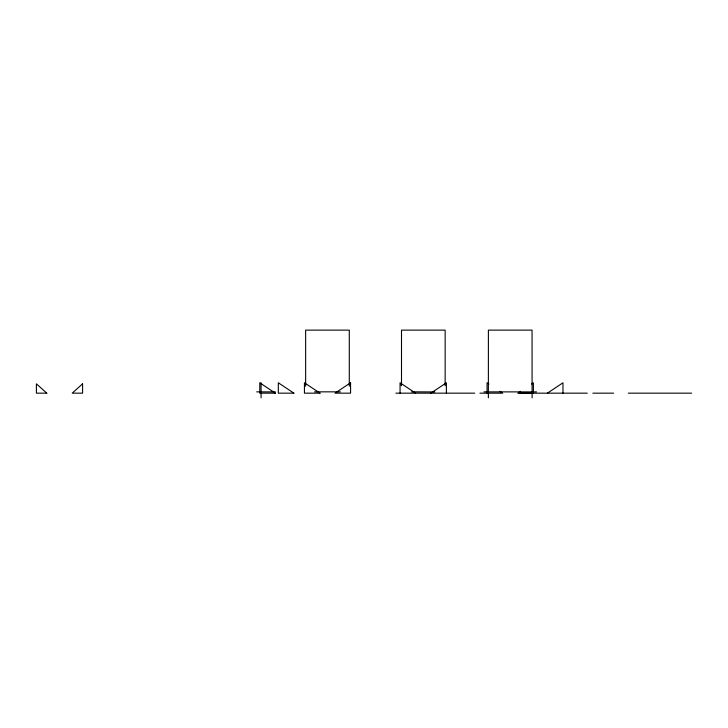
<?xml version="1.0" encoding="UTF-8"?>
<svg xmlns="http://www.w3.org/2000/svg" width="728" height="728" viewBox="0 0 728 728"><rect width="100%" height="100%" fill="white"/><g stroke="black" fill="none" stroke-linecap="round" stroke-linejoin="round"><path stroke-width="1.09" d="M430.821 393.166L446.391 382.782L446.391 393.166M520.575 391.364L517.826 393.193L533.396 393.193L533.396 382.819L531.567 384.038M547.401 393.166L562.971 382.782L562.971 393.166M256.656 391.873L275.348 391.873M314.587 391.846L340.331 391.846M411.575 391.846L434.798 391.928M483.956 391.873L536.518 391.901M395.859 393.166L474.747 393.166M479.925 393.166L502.648 393.166L499.899 391.336M519.091 393.166L587.269 393.166M592.856 393.166L613.613 393.166M628.282 393.166L691.6 393.166M488.907 384.011L487.078 382.782L487.078 393.166M415.633 393.166L400.063 382.782L400.063 393.166M532.104 397.87L532.05 330.13L488.397 330.13L488.37 397.834M445.154 385.74L445.154 330.13L401.501 330.13L401.501 385.112M401.301 383.62L401.301 385.74M349.285 386.231L349.285 330.13L305.633 330.13L305.633 386.231M261.07 382.782L261.07 397.834M82.592 383.829L72.209 393.166L82.592 393.166L82.592 383.829M350.577 382.782L335.007 393.166L350.577 393.166L350.577 382.782M46.783 393.166L36.4 393.166L36.4 383.829L46.783 393.166M275.348 393.166L259.778 393.166L259.778 382.782L275.348 393.166M293.885 393.166L278.314 393.166L278.314 382.782L293.885 393.166M320.02 393.166L304.441 393.166L304.441 382.782L320.02 393.166"/></g></svg>
